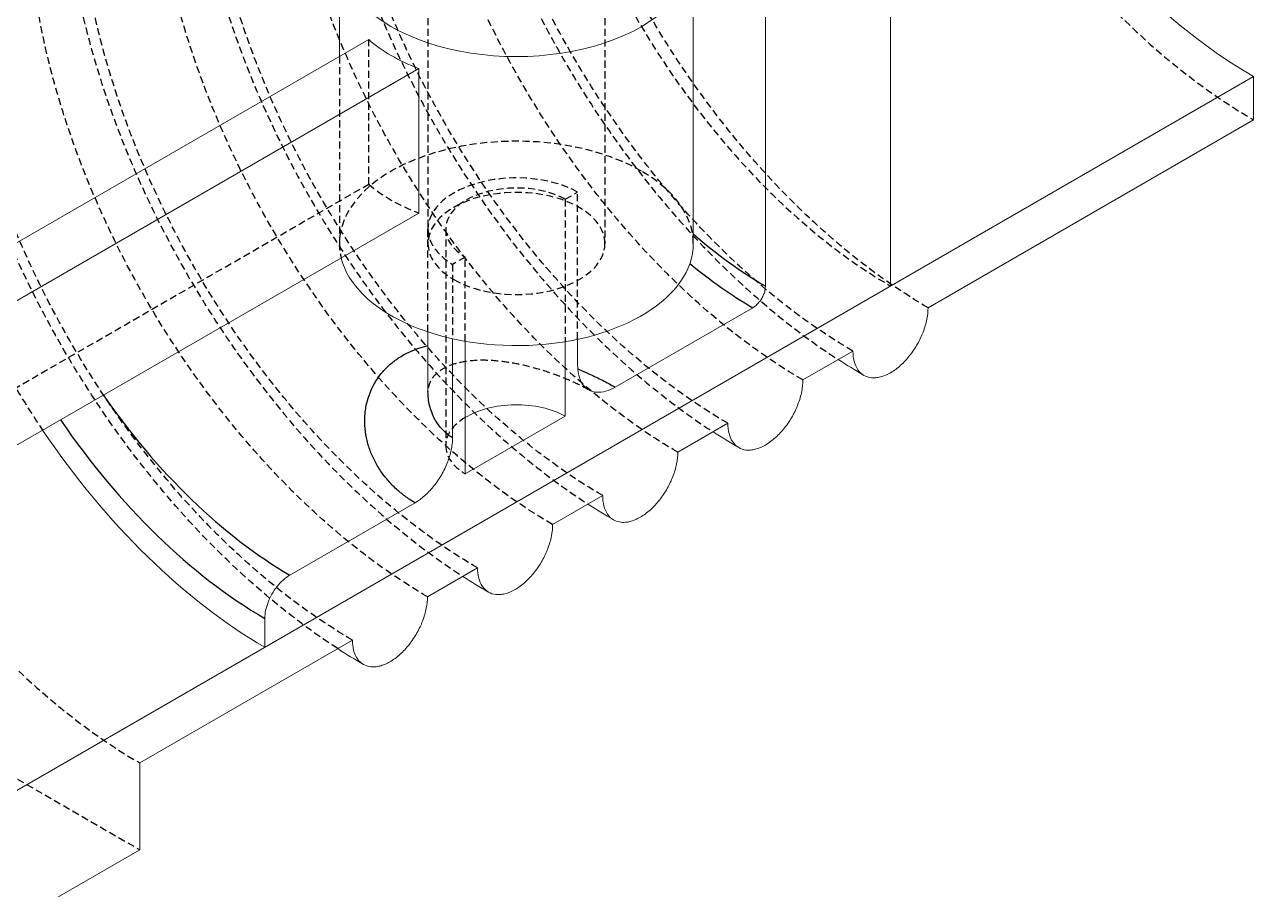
# Model space of a CAD drawing. Extents: x -71 to 112, y -98 to 102.
# Drawn here: x 42.9 to 112.4, y -30.8 to 18.1 of the extents above; entities that cross this region are included whole.
import ezdxf

# ---------------------------------------------------------------- set-up
doc = ezdxf.new("R2010")
doc.units = 0
doc.linetypes.add('Dash', pattern=[0.6, 0.4, -0.2])
doc.linetypes.add('Solid', pattern=[0])
doc.layers.add('HiddenOutline', color=7, linetype='Dash')
doc.layers.add('Inline', color=7, linetype='Solid')
doc.layers.add('Outline', color=7, linetype='Solid', lineweight=20)

msp = doc.modelspace()

# ---------------------------------------------------------------- linework, layer by layer
at = {"layer": 'HiddenOutline'}
for p, q in [((65.718, 22.041), (65.718, 5.711)), ((75.718, 22.041), (75.718, 5.711)), ((62.368, 9.064), (62.368, 17.229)), ((60.711, 16.272), (60.711, 5.715)), ((-8.615, -31.918), (62.368, 9.064)), ((73.475, 8.209), (74.175, 8.614)), ((74.175, 0.299), (74.175, 8.614)), ((73.475, 8.209), (73.475, 0.167)), ((65.718, 0.713), (65.718, 6.528)), ((66.718, 6.536), (66.718, -5.711)), ((67.819, 4.944), (67.105, 4.532)), ((67.819, 0.189), (67.819, 4.944)), ((67.105, 4.532), (67.105, 0.33)), ((21.213, -12.247), (49.427, -28.537))]:
    msp.add_line(p, q, dxfattribs=at)
for centre, major_axis, start_param, end_param in [((112.43, 38.784), (16, -27.713), 3.141593, 5.494662), ((91.924, 26.944), (14.5, -25.115), 3.141593, 5.494339), ((49.497, 2.449), (16, -27.713), 3.141593, 5.494662), ((70.711, 5.715), (-10, 0), 3.926991, 6.283185), ((70.711, 5.715), (-10, 0), 3.141593, 3.926991), ((70.711, 12.247), (-10, 0), 0.58404, 0.986756), ((70.718, 6.528), (-5, 0), 3.948993, 6.283185), ((70.718, 5.711), (5, 0), 0, 3.141593), ((70.718, 6.536), (-4, 0), 3.951993, 6.283185), ((70.718, 6.528), (-5, 0), 0, 0.763396), ((70.718, 6.536), (-4, 0), 0, 0.760396), ((70.711, 5.715), (-10, 0), 0, 0.141897), ((70.718, 5.711), (5, 0), 3.141593, 3.926991), ((70.718, 5.711), (5, 0), 3.926991, 6.283185), ((56.569, 6.532), (14.5, -25.115), 4.491141, 4.834608), ((70.718, -5.711), (-4, 0), 5.52279, 6.283185), ((70.718, -5.711), (-4, 0), 0, 0.760396)]:
    msp.add_ellipse(centre, major_axis=major_axis, ratio=0.57735, start_param=start_param, end_param=end_param, dxfattribs=at)
for points, knots in [([(93.974, 2.082), (92.589, 2.887), (91.203, 3.84), (88.478, 6.008), (87.14, 7.223), (84.556, 9.874), (83.31, 11.311), (80.953, 14.357), (79.842, 15.967), (77.7, 19.455), (76.684, 21.345), (74.899, 25.19), (74.129, 27.145), (72.864, 31.043), (72.369, 32.986), (71.849, 35.833), (71.712, 36.771), (71.514, 38.615), (71.453, 39.521), (71.405, 41.291), (71.419, 42.156), (71.523, 43.837), (71.613, 44.652), (71.867, 46.225), (72.031, 46.982), (72.432, 48.432), (72.67, 49.124), (73.215, 50.436), (73.522, 51.056), (74.205, 52.218), (74.581, 52.759), (75.395, 53.758), (75.834, 54.215), (76.772, 55.042), (77.27, 55.411), (77.878, 55.784), (77.961, 55.834), (78.045, 55.882)], [0.000995, 0.000995, 0.000995, 0.000995, 0.0595006, 0.0595006, 0.1180062, 0.1180062, 0.1765118, 0.1765118, 0.2350174, 0.2350174, 0.298765, 0.298765, 0.3625126, 0.3625126, 0.4262602, 0.4262602, 0.4581341, 0.4581341, 0.4900079, 0.4900079, 0.5218816, 0.5218816, 0.5537553, 0.5537553, 0.585629, 0.585629, 0.6175027, 0.6175027, 0.6493764, 0.6493764, 0.6812502, 0.6812502, 0.7131239, 0.7131239, 0.7449976, 0.7449976, 0.7499984, 0.7499984, 0.7499984, 0.7499984]), ([(71.197, 54.68), (70.531, 53.968), (69.931, 53.182), (69.4, 52.334), (68.526, 50.939), (67.837, 49.376), (67.335, 47.687), (66.686, 45.506), (66.345, 43.111), (66.301, 40.574), (66.274, 39.017), (66.359, 37.407), (66.553, 35.76), (66.746, 34.114), (67.048, 32.432), (67.454, 30.733), (68.029, 28.323), (68.814, 25.879), (69.786, 23.463), (70.759, 21.048), (71.919, 18.66), (73.237, 16.362), (74.206, 14.671), (75.261, 13.028), (76.385, 11.456), (77.51, 9.885), (78.706, 8.384), (79.955, 6.976), (81.343, 5.412), (82.797, 3.962), (84.295, 2.651), (85.794, 1.34), (87.336, 0.167), (88.9, -0.848)], [0.0539993, 0.0539993, 0.0539993, 0.0539993, 0.091743, 0.091743, 0.091743, 0.1834861, 0.1834861, 0.1834861, 0.3019188, 0.3019188, 0.3019188, 0.3746117, 0.3746117, 0.3746117, 0.4473046, 0.4473046, 0.4473046, 0.5504897, 0.5504897, 0.5504897, 0.6536748, 0.6536748, 0.6536748, 0.7295848, 0.7295848, 0.7295848, 0.8054947, 0.8054947, 0.8054947, 0.8897668, 0.8897668, 0.8897668, 0.9740389, 0.9740389, 0.9740389, 0.9740389]), ([(89.732, -0.367), (88.346, 0.438), (86.96, 1.391), (84.236, 3.558), (82.897, 4.773), (80.313, 7.425), (79.068, 8.861), (76.711, 11.908), (75.599, 13.518), (73.457, 17.005), (72.442, 18.895), (70.656, 22.74), (69.886, 24.696), (68.621, 28.594), (68.127, 30.537), (67.606, 33.384), (67.47, 34.322), (67.272, 36.165), (67.21, 37.071), (67.163, 38.842), (67.177, 39.707), (67.28, 41.387), (67.37, 42.202), (67.624, 43.775), (67.788, 44.533), (68.19, 45.983), (68.427, 46.675), (68.972, 47.987), (69.28, 48.607), (69.963, 49.768), (70.338, 50.309), (71.153, 51.308), (71.592, 51.766), (72.529, 52.592), (73.028, 52.961), (73.636, 53.335), (73.719, 53.384), (73.803, 53.432)], [0.000995, 0.000995, 0.000995, 0.000995, 0.0595006, 0.0595006, 0.1180062, 0.1180062, 0.1765118, 0.1765118, 0.2350174, 0.2350174, 0.298765, 0.298765, 0.3625126, 0.3625126, 0.4262602, 0.4262602, 0.4581341, 0.4581341, 0.4900079, 0.4900079, 0.5218816, 0.5218816, 0.5537553, 0.5537553, 0.585629, 0.585629, 0.6175027, 0.6175027, 0.6493764, 0.6493764, 0.6812502, 0.6812502, 0.7131239, 0.7131239, 0.7449976, 0.7449976, 0.7499984, 0.7499984, 0.7499984, 0.7499984]), ([(86.903, -2), (85.517, -1.195), (84.132, -0.242), (81.407, 1.925), (80.069, 3.14), (77.485, 5.792), (76.239, 7.228), (73.882, 10.275), (72.771, 11.885), (70.629, 15.372), (69.613, 17.262), (67.828, 21.107), (67.058, 23.063), (65.793, 26.961), (65.298, 28.904), (64.778, 31.751), (64.641, 32.689), (64.443, 34.532), (64.382, 35.438), (64.334, 37.209), (64.348, 38.074), (64.452, 39.754), (64.542, 40.569), (64.796, 42.142), (64.96, 42.9), (65.361, 44.35), (65.598, 45.042), (66.143, 46.354), (66.451, 46.974), (67.134, 48.135), (67.51, 48.676), (68.324, 49.675), (68.763, 50.133), (69.701, 50.959), (70.199, 51.328), (70.807, 51.702), (70.89, 51.751), (70.974, 51.799)], [0.000995, 0.000995, 0.000995, 0.000995, 0.0595006, 0.0595006, 0.1180062, 0.1180062, 0.1765118, 0.1765118, 0.2350174, 0.2350174, 0.298765, 0.298765, 0.3625126, 0.3625126, 0.4262602, 0.4262602, 0.4581341, 0.4581341, 0.4900079, 0.4900079, 0.5218816, 0.5218816, 0.5537553, 0.5537553, 0.585629, 0.585629, 0.6175027, 0.6175027, 0.6493764, 0.6493764, 0.6812502, 0.6812502, 0.7131239, 0.7131239, 0.7449976, 0.7449976, 0.7499984, 0.7499984, 0.7499984, 0.7499984]), ([(64.125, 50.598), (63.46, 49.885), (62.86, 49.099), (62.329, 48.251), (61.455, 46.856), (60.766, 45.294), (60.264, 43.604), (59.615, 41.423), (59.274, 39.029), (59.23, 36.492), (59.203, 34.935), (59.288, 33.324), (59.482, 31.678), (59.675, 30.031), (59.977, 28.349), (60.382, 26.651), (60.958, 24.24), (61.743, 21.797), (62.715, 19.381), (63.688, 16.965), (64.848, 14.578), (66.166, 12.279), (67.135, 10.588), (68.189, 8.945), (69.314, 7.374), (70.439, 5.802), (71.635, 4.302), (72.884, 2.893), (74.272, 1.33), (75.726, -0.12), (77.224, -1.431), (78.723, -2.743), (80.265, -3.916), (81.829, -4.93)], [0.0539993, 0.0539993, 0.0539993, 0.0539993, 0.091743, 0.091743, 0.091743, 0.1834861, 0.1834861, 0.1834861, 0.3019188, 0.3019188, 0.3019188, 0.3746117, 0.3746117, 0.3746117, 0.4473046, 0.4473046, 0.4473046, 0.5504897, 0.5504897, 0.5504897, 0.6536748, 0.6536748, 0.6536748, 0.7295848, 0.7295848, 0.7295848, 0.8054947, 0.8054947, 0.8054947, 0.8897668, 0.8897668, 0.8897668, 0.9740389, 0.9740389, 0.9740389, 0.9740389]), ([(82.661, -4.45), (81.275, -3.645), (79.889, -2.692), (77.165, -0.524), (75.826, 0.691), (73.242, 3.342), (71.997, 4.779), (69.64, 7.825), (68.528, 9.435), (66.386, 12.923), (65.371, 14.813), (63.585, 18.658), (62.815, 20.613), (61.55, 24.511), (61.056, 26.454), (60.535, 29.301), (60.399, 30.239), (60.201, 32.083), (60.139, 32.989), (60.092, 34.759), (60.106, 35.624), (60.209, 37.305), (60.299, 38.12), (60.553, 39.693), (60.717, 40.451), (61.119, 41.9), (61.356, 42.592), (61.901, 43.904), (62.209, 44.524), (62.892, 45.686), (63.267, 46.227), (64.082, 47.226), (64.521, 47.683), (65.458, 48.51), (65.957, 48.879), (66.565, 49.252), (66.648, 49.302), (66.731, 49.35)], [0.000995, 0.000995, 0.000995, 0.000995, 0.0595006, 0.0595006, 0.1180062, 0.1180062, 0.1765118, 0.1765118, 0.2350174, 0.2350174, 0.298765, 0.298765, 0.3625126, 0.3625126, 0.4262602, 0.4262602, 0.4581341, 0.4581341, 0.4900079, 0.4900079, 0.5218816, 0.5218816, 0.5537553, 0.5537553, 0.585629, 0.585629, 0.6175027, 0.6175027, 0.6493764, 0.6493764, 0.6812502, 0.6812502, 0.7131239, 0.7131239, 0.7449976, 0.7449976, 0.7499984, 0.7499984, 0.7499984, 0.7499984]), ([(79.832, -6.083), (78.446, -5.278), (77.06, -4.325), (74.336, -2.157), (72.998, -0.942), (70.414, 1.709), (69.168, 3.146), (66.811, 6.192), (65.7, 7.802), (63.558, 11.29), (62.542, 13.18), (60.757, 17.025), (59.987, 18.98), (58.722, 22.878), (58.227, 24.821), (57.707, 27.668), (57.57, 28.606), (57.372, 30.45), (57.311, 31.356), (57.263, 33.126), (57.277, 33.991), (57.381, 35.672), (57.471, 36.487), (57.724, 38.06), (57.889, 38.818), (58.29, 40.267), (58.527, 40.959), (59.072, 42.271), (59.38, 42.891), (60.063, 44.053), (60.439, 44.594), (61.253, 45.593), (61.692, 46.05), (62.63, 46.877), (63.128, 47.246), (63.736, 47.619), (63.819, 47.669), (63.903, 47.717)], [0.000995, 0.000995, 0.000995, 0.000995, 0.0595006, 0.0595006, 0.1180062, 0.1180062, 0.1765118, 0.1765118, 0.2350174, 0.2350174, 0.298765, 0.298765, 0.3625126, 0.3625126, 0.4262602, 0.4262602, 0.4581341, 0.4581341, 0.4900079, 0.4900079, 0.5218816, 0.5218816, 0.5537553, 0.5537553, 0.585629, 0.585629, 0.6175027, 0.6175027, 0.6493764, 0.6493764, 0.6812502, 0.6812502, 0.7131239, 0.7131239, 0.7449976, 0.7449976, 0.7499984, 0.7499984, 0.7499984, 0.7499984]), ([(57.054, 46.515), (56.389, 45.803), (55.789, 45.017), (55.258, 44.169), (54.383, 42.774), (53.695, 41.211), (53.193, 39.522), (52.544, 37.341), (52.203, 34.946), (52.159, 32.409), (52.132, 30.852), (52.217, 29.242), (52.411, 27.595), (52.604, 25.949), (52.906, 24.267), (53.311, 22.568), (53.887, 20.158), (54.672, 17.714), (55.644, 15.298), (56.616, 12.883), (57.777, 10.495), (59.095, 8.197), (60.064, 6.506), (61.118, 4.863), (62.243, 3.291), (63.368, 1.72), (64.564, 0.219), (65.813, -1.189), (67.2, -2.753), (68.655, -4.202), (70.153, -5.514), (71.651, -6.825), (73.194, -7.998), (74.758, -9.013)], [0.0539993, 0.0539993, 0.0539993, 0.0539993, 0.091743, 0.091743, 0.091743, 0.1834861, 0.1834861, 0.1834861, 0.3019188, 0.3019188, 0.3019188, 0.3746117, 0.3746117, 0.3746117, 0.4473046, 0.4473046, 0.4473046, 0.5504897, 0.5504897, 0.5504897, 0.6536748, 0.6536748, 0.6536748, 0.7295848, 0.7295848, 0.7295848, 0.8054947, 0.8054947, 0.8054947, 0.8897668, 0.8897668, 0.8897668, 0.9740389, 0.9740389, 0.9740389, 0.9740389]), ([(75.59, -8.532), (74.204, -7.727), (72.818, -6.774), (70.094, -4.607), (68.755, -3.392), (66.171, -0.74), (64.926, 0.696), (62.568, 3.743), (61.457, 5.353), (59.315, 8.84), (58.3, 10.73), (56.514, 14.575), (55.744, 16.531), (54.479, 20.429), (53.985, 22.372), (53.464, 25.219), (53.328, 26.157), (53.129, 28), (53.068, 28.906), (53.02, 30.677), (53.035, 31.542), (53.138, 33.222), (53.228, 34.037), (53.482, 35.61), (53.646, 36.368), (54.048, 37.818), (54.285, 38.51), (54.83, 39.822), (55.138, 40.442), (55.821, 41.603), (56.196, 42.144), (57.01, 43.143), (57.45, 43.601), (58.387, 44.427), (58.886, 44.796), (59.494, 45.17), (59.577, 45.219), (59.66, 45.267)], [0.000995, 0.000995, 0.000995, 0.000995, 0.0595006, 0.0595006, 0.1180062, 0.1180062, 0.1765118, 0.1765118, 0.2350174, 0.2350174, 0.298765, 0.298765, 0.3625126, 0.3625126, 0.4262602, 0.4262602, 0.4581341, 0.4581341, 0.4900079, 0.4900079, 0.5218816, 0.5218816, 0.5537553, 0.5537553, 0.585629, 0.585629, 0.6175027, 0.6175027, 0.6493764, 0.6493764, 0.6812502, 0.6812502, 0.7131239, 0.7131239, 0.7449976, 0.7449976, 0.7499984, 0.7499984, 0.7499984, 0.7499984]), ([(72.761, -10.165), (71.375, -9.36), (69.989, -8.407), (67.265, -6.24), (65.927, -5.025), (63.343, -2.373), (62.097, -0.937), (59.74, 2.11), (58.629, 3.72), (56.486, 7.207), (55.471, 9.097), (53.686, 12.942), (52.915, 14.898), (51.651, 18.796), (51.156, 20.739), (50.636, 23.586), (50.499, 24.524), (50.301, 26.367), (50.239, 27.273), (50.192, 29.044), (50.206, 29.909), (50.31, 31.589), (50.399, 32.404), (50.653, 33.977), (50.818, 34.735), (51.219, 36.185), (51.456, 36.877), (52.001, 38.189), (52.309, 38.809), (52.992, 39.97), (53.368, 40.511), (54.182, 41.51), (54.621, 41.968), (55.559, 42.794), (56.057, 43.163), (56.665, 43.537), (56.748, 43.586), (56.832, 43.634)], [0.000995, 0.000995, 0.000995, 0.000995, 0.0595006, 0.0595006, 0.1180062, 0.1180062, 0.1765118, 0.1765118, 0.2350174, 0.2350174, 0.298765, 0.298765, 0.3625126, 0.3625126, 0.4262602, 0.4262602, 0.4581341, 0.4581341, 0.4900079, 0.4900079, 0.5218816, 0.5218816, 0.5537553, 0.5537553, 0.585629, 0.585629, 0.6175027, 0.6175027, 0.6493764, 0.6493764, 0.6812502, 0.6812502, 0.7131239, 0.7131239, 0.7449976, 0.7449976, 0.7499984, 0.7499984, 0.7499984, 0.7499984]), ([(49.983, 42.433), (49.318, 41.72), (48.718, 40.934), (48.187, 40.086), (47.312, 38.691), (46.624, 37.129), (46.122, 35.439), (45.473, 33.258), (45.132, 30.864), (45.088, 28.327), (45.061, 26.77), (45.146, 25.159), (45.34, 23.513), (45.533, 21.866), (45.835, 20.184), (46.24, 18.486), (46.816, 16.075), (47.6, 13.632), (48.573, 11.216), (49.545, 8.8), (50.706, 6.413), (52.023, 4.114), (52.993, 2.423), (54.047, 0.78), (55.172, -0.791), (56.297, -2.363), (57.492, -3.863), (58.742, -5.272), (60.129, -6.835), (61.584, -8.285), (63.082, -9.596), (64.58, -10.908), (66.123, -12.081), (67.687, -13.095)], [0.0539993, 0.0539993, 0.0539993, 0.0539993, 0.091743, 0.091743, 0.091743, 0.1834861, 0.1834861, 0.1834861, 0.3019188, 0.3019188, 0.3019188, 0.3746117, 0.3746117, 0.3746117, 0.4473046, 0.4473046, 0.4473046, 0.5504897, 0.5504897, 0.5504897, 0.6536748, 0.6536748, 0.6536748, 0.7295848, 0.7295848, 0.7295848, 0.8054947, 0.8054947, 0.8054947, 0.8897668, 0.8897668, 0.8897668, 0.9740389, 0.9740389, 0.9740389, 0.9740389]), ([(68.519, -12.615), (67.133, -11.81), (65.747, -10.857), (63.023, -8.689), (61.684, -7.474), (59.1, -4.823), (57.855, -3.386), (55.497, -0.34), (54.386, 1.27), (52.244, 4.758), (51.229, 6.648), (49.443, 10.493), (48.673, 12.448), (47.408, 16.346), (46.913, 18.289), (46.393, 21.136), (46.257, 22.074), (46.058, 23.918), (45.997, 24.824), (45.949, 26.594), (45.963, 27.459), (46.067, 29.14), (46.157, 29.955), (46.411, 31.528), (46.575, 32.286), (46.976, 33.735), (47.214, 34.427), (47.759, 35.739), (48.066, 36.359), (48.75, 37.521), (49.125, 38.062), (49.939, 39.061), (50.379, 39.518), (51.316, 40.345), (51.815, 40.714), (52.422, 41.087), (52.506, 41.137), (52.589, 41.185)], [0.000995, 0.000995, 0.000995, 0.000995, 0.0595006, 0.0595006, 0.1180062, 0.1180062, 0.1765118, 0.1765118, 0.2350174, 0.2350174, 0.298765, 0.298765, 0.3625126, 0.3625126, 0.4262602, 0.4262602, 0.4581341, 0.4581341, 0.4900079, 0.4900079, 0.5218816, 0.5218816, 0.5537553, 0.5537553, 0.585629, 0.585629, 0.6175027, 0.6175027, 0.6493764, 0.6493764, 0.6812502, 0.6812502, 0.7131239, 0.7131239, 0.7449976, 0.7449976, 0.7499984, 0.7499984, 0.7499984, 0.7499984]), ([(60.616, -17.178), (59.058, -16.167), (57.522, -15), (56.029, -13.695), (54.536, -12.39), (53.087, -10.947), (51.704, -9.392), (50.459, -7.991), (49.267, -6.498), (48.145, -4.935), (47.023, -3.371), (45.97, -1.737), (45.002, -0.054), (43.167, 3.132), (41.637, 6.492), (40.488, 9.861), (39.629, 12.376), (38.982, 14.895), (38.566, 17.355), (38.15, 19.814), (37.965, 22.213), (38.022, 24.494), (38.083, 26.931), (38.421, 29.233), (39.045, 31.338), (39.549, 33.039), (40.241, 34.611), (41.122, 36.014), (41.569, 36.726), (42.064, 37.394), (42.606, 38.011), (43.147, 38.629), (43.735, 39.196), (44.365, 39.706)], [0.0235515, 0.0235515, 0.0235515, 0.0235515, 0.0996952, 0.0996952, 0.0996952, 0.1758389, 0.1758389, 0.1758389, 0.2444257, 0.2444257, 0.2444257, 0.3130126, 0.3130126, 0.3130126, 0.4429124, 0.4429124, 0.4429124, 0.5398648, 0.5398648, 0.5398648, 0.6368173, 0.6368173, 0.6368173, 0.7404183, 0.7404183, 0.7404183, 0.8241611, 0.8241611, 0.8241611, 0.8850255, 0.8850255, 0.8850255, 0.9458899, 0.9458899, 0.9458899, 0.9458899]), ([(65.69, -14.248), (64.304, -13.443), (62.918, -12.49), (60.194, -10.322), (58.856, -9.107), (56.272, -6.456), (55.026, -5.019), (52.669, -1.973), (51.558, -0.363), (49.415, 3.125), (48.4, 5.015), (46.615, 8.86), (45.844, 10.815), (44.58, 14.713), (44.085, 16.656), (43.565, 19.503), (43.428, 20.441), (43.23, 22.285), (43.168, 23.191), (43.121, 24.961), (43.135, 25.826), (43.239, 27.507), (43.328, 28.322), (43.582, 29.895), (43.747, 30.653), (44.148, 32.102), (44.385, 32.794), (44.93, 34.106), (45.238, 34.726), (45.921, 35.888), (46.297, 36.429), (47.111, 37.428), (47.55, 37.885), (48.488, 38.712), (48.986, 39.081), (49.594, 39.454), (49.677, 39.504), (49.761, 39.552)], [0.000995, 0.000995, 0.000995, 0.000995, 0.0595006, 0.0595006, 0.1180062, 0.1180062, 0.1765118, 0.1765118, 0.2350174, 0.2350174, 0.298765, 0.298765, 0.3625126, 0.3625126, 0.4262602, 0.4262602, 0.4581341, 0.4581341, 0.4900079, 0.4900079, 0.5218816, 0.5218816, 0.5537553, 0.5537553, 0.585629, 0.585629, 0.6175027, 0.6175027, 0.6493764, 0.6493764, 0.6812502, 0.6812502, 0.7131239, 0.7131239, 0.7449976, 0.7449976, 0.7499984, 0.7499984, 0.7499984, 0.7499984]), ([(61.448, -16.697), (60.062, -15.892), (58.676, -14.939), (55.951, -12.772), (54.613, -11.557), (52.029, -8.905), (50.783, -7.469), (48.426, -4.422), (47.315, -2.812), (45.173, 0.675), (44.157, 2.565), (42.372, 6.41), (41.602, 8.366), (40.337, 12.264), (39.842, 14.207), (39.322, 17.054), (39.185, 17.992), (38.987, 19.835), (38.926, 20.741), (38.878, 22.512), (38.892, 23.377), (38.996, 25.057), (39.086, 25.872), (39.34, 27.445), (39.504, 28.203), (39.905, 29.653), (40.143, 30.345), (40.688, 31.657), (40.995, 32.277), (41.679, 33.438), (42.054, 33.98), (42.868, 34.978), (43.307, 35.436), (44.245, 36.262), (44.743, 36.631), (45.351, 37.005), (45.435, 37.054), (45.518, 37.103)], [0.000995, 0.000995, 0.000995, 0.000995, 0.0595006, 0.0595006, 0.1180062, 0.1180062, 0.1765118, 0.1765118, 0.2350174, 0.2350174, 0.298765, 0.298765, 0.3625126, 0.3625126, 0.4262602, 0.4262602, 0.4581341, 0.4581341, 0.4900079, 0.4900079, 0.5218816, 0.5218816, 0.5537553, 0.5537553, 0.585629, 0.585629, 0.6175027, 0.6175027, 0.6493764, 0.6493764, 0.6812502, 0.6812502, 0.7131239, 0.7131239, 0.7449976, 0.7449976, 0.7499984, 0.7499984, 0.7499984, 0.7499984]), ([(74.804, -2.562), (74.654, -2.477), (74.493, -2.392), (74.323, -2.307), (74.153, -2.222), (73.972, -2.138), (73.783, -2.054), (73.454, -1.909), (73.107, -1.77), (72.741, -1.641), (72.396, -1.52), (72.038, -1.408), (71.673, -1.309), (71.308, -1.211), (70.937, -1.125), (70.564, -1.058), (70.232, -0.998), (69.9, -0.952), (69.573, -0.924), (69.247, -0.895), (68.926, -0.883), (68.619, -0.891), (68.222, -0.902), (67.845, -0.946), (67.516, -1.02), (67.187, -1.093), (66.905, -1.196), (66.68, -1.311), (66.511, -1.397), (66.372, -1.49), (66.26, -1.583), (66.147, -1.676), (66.061, -1.769), (65.991, -1.862), (65.896, -1.987), (65.832, -2.112), (65.788, -2.241), (65.741, -2.378), (65.718, -2.519), (65.718, -2.661)], [0, 0, 0, 0, 0.062001, 0.062001, 0.062001, 0.124001, 0.124001, 0.124001, 0.248002, 0.248002, 0.248002, 0.310003, 0.310003, 0.310003, 0.372003, 0.372003, 0.372003, 0.434004, 0.434004, 0.434004, 0.496004, 0.496004, 0.496004, 0.558005, 0.558005, 0.558005, 0.620006, 0.620006, 0.620006, 0.682006, 0.682006, 0.682006, 0.744007, 0.744007, 0.744007, 0.868008, 0.868008, 0.868008, 1, 1, 1, 1])]:
    msp.add_open_spline(points, degree=3, knots=knots, dxfattribs=at)
at = {"layer": 'Inline'}
for centre, major_axis, start_param, end_param in [((84.853, 22.862), (12, -20.785), 5.251219, 5.49362), ((84.146, 22.454), (12.5, -21.651), 5.290832, 5.493787), ((57.983, 7.348), (12.5, -21.651), 4.854286, 5.493787), ((56.569, 6.532), (13.5, -23.383), 4.843712, 5.494083)]:
    msp.add_ellipse(centre, major_axis=major_axis, ratio=0.57735, start_param=start_param, end_param=end_param, dxfattribs=at)
for points, knots in [([(64.984, -8.94), (64.786, -8.823), (64.599, -8.698), (64.25, -8.44), (64.088, -8.306), (63.755, -8.003), (63.59, -7.832), (63.292, -7.487), (63.159, -7.313), (62.905, -6.938), (62.788, -6.737), (62.585, -6.334), (62.499, -6.131), (62.349, -5.705), (62.287, -5.483), (62.196, -5.034), (62.166, -4.807), (62.141, -4.35), (62.144, -4.12), (62.189, -3.652), (62.23, -3.413), (62.349, -2.973), (62.417, -2.774), (62.553, -2.466), (62.604, -2.362), (62.72, -2.15), (62.785, -2.042), (62.947, -1.802), (63.048, -1.669), (63.285, -1.396), (63.423, -1.256), (63.656, -1.054), (63.729, -0.994), (63.887, -0.875), (63.971, -0.815), (64.148, -0.699), (64.241, -0.642), (64.431, -0.535), (64.528, -0.485), (64.818, -0.346), (65.008, -0.269), (65.374, -0.142), (65.549, -0.091), (65.718, -0.049)], [0.0032516, 0.0032516, 0.0032516, 0.0032516, 0.0307919, 0.0307919, 0.0583322, 0.0583322, 0.0922197, 0.0922197, 0.1261073, 0.1261073, 0.1646178, 0.1646178, 0.2031283, 0.2031283, 0.2447065, 0.2447065, 0.2862846, 0.2862846, 0.3273979, 0.3273979, 0.3685113, 0.3685113, 0.401288, 0.401288, 0.4176764, 0.4176764, 0.4340648, 0.4340648, 0.453413, 0.453413, 0.4727613, 0.4727613, 0.4807762, 0.4807762, 0.488791, 0.488791, 0.4968059, 0.4968059, 0.5048208, 0.5048208, 0.5211164, 0.5211164, 0.537412, 0.537412, 0.537412, 0.537412]), ([(74.181, -1.366), (74.294, -1.414), (74.407, -1.464), (74.631, -1.564), (74.741, -1.614), (74.974, -1.723), (75.097, -1.781), (75.339, -1.899), (75.458, -1.959), (75.815, -2.142), (76.052, -2.27), (76.296, -2.409)], [0.90195728, 0.90195728, 0.90195728, 0.90195728, 0.91611688, 0.91611688, 0.93027648, 0.93027648, 0.94690166, 0.94690166, 0.96352684, 0.96352684, 0.9967772, 0.9967772, 0.9967772, 0.9967772]), ([(67.105, -5.265), (67.004, -5.203), (66.908, -5.135), (66.73, -4.992), (66.648, -4.917), (66.475, -4.741), (66.387, -4.637), (66.232, -4.426), (66.164, -4.317), (66.035, -4.083), (65.978, -3.957), (65.88, -3.7), (65.84, -3.57), (65.778, -3.312), (65.756, -3.184), (65.725, -2.925), (65.718, -2.794), (65.718, -2.661)], [0.0061215, 0.0061215, 0.0061215, 0.0061215, 0.0322268, 0.0322268, 0.0583322, 0.0583322, 0.0922197, 0.0922197, 0.1261073, 0.1261073, 0.1646178, 0.1646178, 0.2031283, 0.2031283, 0.2402483, 0.2402483, 0.2773683, 0.2773683, 0.2773683, 0.2773683])]:
    msp.add_open_spline(points, degree=3, knots=knots, dxfattribs=at)
at = {"layer": 'Outline'}
for p, q in [((91.853, 50.663), (91.853, 3.307)), ((84.782, 3.307), (84.782, 42.498)), ((60.711, 16.272), (60.711, 22.045)), ((80.711, 22.045), (80.711, 5.715)), ((33.827, 0.751), (62.368, 17.229)), ((34, -2.415), (65.197, 15.596)), ((65.197, 15.596), (65.197, 7.431)), ((42.002, -25.475), (112.359, 15.146)), ((112.359, 15.146), (112.359, 12.697)), ((112.359, 12.697), (93.974, 2.082)), ((65.197, 7.431), (34, -10.58)), ((91.853, 3.307), (56.498, -17.105)), ((76.296, -2.409), (84.075, 2.082)), ((65.718, 0.713), (65.718, -2.661)), ((67.105, 0.33), (67.105, -5.265)), ((67.819, -7.303), (67.819, 0.189)), ((73.475, -4.038), (73.475, 0.167)), ((74.175, 0.299), (74.175, -1.184)), ((89.732, -0.367), (86.903, -2)), ((73.475, -4.038), (67.819, -7.303)), ((82.661, -4.45), (79.832, -6.083)), ((64.984, -8.94), (57.912, -13.023)), ((75.59, -8.532), (72.761, -10.165)), ((68.519, -12.615), (65.69, -14.248)), ((56.498, -15.472), (56.498, -17.105)), ((61.448, -16.697), (49.427, -23.637)), ((49.427, -23.637), (49.427, -28.537)), ((49.427, -28.537), (42.356, -32.619))]:
    msp.add_line(p, q, dxfattribs=at)
for centre, major_axis, start_param, end_param in [((112.43, 38.784), (-14.5, 25.115), 0.78195, 2.352746), ((70.711, 22.045), (-10, 0), 0, 3.141593), ((70.711, 20.412), (-10, 0), 0.58404, 0.986756), ((70.711, 5.715), (-10, 0), 0.141897, 3.141593), ((70.718, -5.711), (-4, 0), 3.951993, 5.52279), ((56.569, 6.532), (14.5, -25.115), 4.834608, 5.494339)]:
    msp.add_ellipse(centre, major_axis=major_axis, ratio=0.57735, start_param=start_param, end_param=end_param, dxfattribs=at)
for points, knots in [([(84.075, 2.082), (84.138, 2.118), (84.2, 2.164), (84.317, 2.268), (84.372, 2.326), (84.479, 2.458), (84.53, 2.532), (84.616, 2.681), (84.652, 2.756), (84.716, 2.915), (84.741, 2.999), (84.774, 3.159), (84.782, 3.235), (84.782, 3.307)], [0, 0, 0, 0, 0.142778, 0.142778, 0.285556, 0.285556, 0.450626, 0.450626, 0.615696, 0.615696, 0.807848, 0.807848, 1, 1, 1, 1]), ([(93.974, 2.082), (93.974, 1.878), (93.952, 1.659), (93.861, 1.198), (93.791, 0.956), (93.611, 0.487), (93.506, 0.262), (93.252, -0.188), (93.103, -0.413), (92.78, -0.82), (92.609, -1.005), (92.335, -1.252), (92.241, -1.33), (92.049, -1.471), (91.951, -1.536), (91.853, -1.592)], [0, 0, 0, 0, 0.18634, 0.18634, 0.37268, 0.37268, 0.537762, 0.537762, 0.702845, 0.702845, 0.851422, 0.851422, 0.925711, 0.925711, 1, 1, 1, 1]), ([(89.732, -0.367), (89.732, -0.571), (89.754, -0.765), (89.845, -1.12), (89.915, -1.282), (90.1, -1.55), (90.213, -1.659), (90.351, -1.739)], [0, 0, 0, 0, 0.1863399, 0.1863399, 0.3726799, 0.3726799, 0.5479071, 0.5479071, 0.5479071, 0.5479071]), ([(74.804, -2.562), (74.668, -2.485), (74.552, -2.378), (74.37, -2.117), (74.3, -1.967), (74.227, -1.703), (74.207, -1.608), (74.182, -1.405), (74.175, -1.298), (74.175, -1.184)], [0.4954202, 0.4954202, 0.4954202, 0.4954202, 0.6733645, 0.6733645, 0.8366823, 0.8366823, 0.9183411, 0.9183411, 1, 1, 1, 1]), ([(86.903, -2), (86.903, -2.204), (86.881, -2.423), (86.79, -2.884), (86.72, -3.126), (86.54, -3.595), (86.435, -3.821), (86.181, -4.271), (86.032, -4.496), (85.709, -4.903), (85.538, -5.088), (85.264, -5.335), (85.169, -5.412), (84.977, -5.554), (84.88, -5.618), (84.782, -5.675)], [0, 0, 0, 0, 0.18634, 0.18634, 0.37268, 0.37268, 0.537762, 0.537762, 0.702845, 0.702845, 0.851422, 0.851422, 0.925711, 0.925711, 1, 1, 1, 1]), ([(90.351, -1.739), (90.473, -1.81), (90.614, -1.858), (90.85, -1.882), (90.931, -1.883), (91.1, -1.87), (91.189, -1.855), (91.371, -1.809), (91.466, -1.777), (91.658, -1.697), (91.755, -1.648), (91.853, -1.592)], [0.5479071, 0.5479071, 0.5479071, 0.5479071, 0.702845, 0.702845, 0.7771337, 0.7771337, 0.8514225, 0.8514225, 0.9257112, 0.9257112, 1, 1, 1, 1]), ([(76.296, -2.409), (76.114, -2.514), (75.933, -2.591), (75.586, -2.687), (75.421, -2.705), (75.096, -2.685), (74.94, -2.639), (74.804, -2.562)], [0, 0, 0, 0, 0.1580973, 0.1580973, 0.3161946, 0.3161946, 0.4954202, 0.4954202, 0.4954202, 0.4954202]), ([(82.661, -4.45), (82.661, -4.654), (82.683, -4.847), (82.774, -5.203), (82.844, -5.364), (83.029, -5.633), (83.142, -5.742), (83.28, -5.822)], [0, 0, 0, 0, 0.1863399, 0.1863399, 0.3726799, 0.3726799, 0.5479071, 0.5479071, 0.5479071, 0.5479071]), ([(64.984, -8.94), (65.165, -8.836), (65.346, -8.704), (65.693, -8.399), (65.859, -8.226), (66.183, -7.831), (66.339, -7.606), (66.611, -7.139), (66.727, -6.896), (66.867, -6.537), (66.906, -6.423), (66.975, -6.193), (67.005, -6.077), (67.053, -5.844), (67.072, -5.728), (67.098, -5.495), (67.105, -5.379), (67.105, -5.265)], [0, 0, 0, 0, 0.15809, 0.15809, 0.31618, 0.31618, 0.494515, 0.494515, 0.672851, 0.672851, 0.754638, 0.754638, 0.836426, 0.836426, 0.918213, 0.918213, 1, 1, 1, 1]), ([(79.832, -6.083), (79.832, -6.287), (79.81, -6.506), (79.719, -6.967), (79.649, -7.209), (79.469, -7.678), (79.364, -7.903), (79.11, -8.353), (78.961, -8.578), (78.638, -8.985), (78.467, -9.17), (78.193, -9.417), (78.098, -9.495), (77.906, -9.636), (77.809, -9.701), (77.711, -9.757)], [0, 0, 0, 0, 0.18634, 0.18634, 0.37268, 0.37268, 0.537762, 0.537762, 0.702845, 0.702845, 0.851422, 0.851422, 0.925711, 0.925711, 1, 1, 1, 1]), ([(83.28, -5.822), (83.402, -5.893), (83.543, -5.94), (83.779, -5.965), (83.86, -5.966), (84.029, -5.952), (84.118, -5.937), (84.3, -5.891), (84.395, -5.86), (84.587, -5.779), (84.684, -5.731), (84.782, -5.675)], [0.5479071, 0.5479071, 0.5479071, 0.5479071, 0.702845, 0.702845, 0.7771337, 0.7771337, 0.8514225, 0.8514225, 0.9257112, 0.9257112, 1, 1, 1, 1]), ([(75.59, -8.532), (75.59, -8.736), (75.612, -8.93), (75.703, -9.285), (75.773, -9.447), (75.958, -9.715), (76.071, -9.824), (76.209, -9.904)], [0, 0, 0, 0, 0.1863399, 0.1863399, 0.3726799, 0.3726799, 0.5479071, 0.5479071, 0.5479071, 0.5479071]), ([(72.761, -10.165), (72.761, -10.369), (72.739, -10.588), (72.648, -11.049), (72.578, -11.291), (72.398, -11.76), (72.293, -11.986), (72.039, -12.436), (71.89, -12.661), (71.567, -13.068), (71.396, -13.253), (71.122, -13.5), (71.027, -13.577), (70.835, -13.719), (70.738, -13.783), (70.64, -13.84)], [0, 0, 0, 0, 0.18634, 0.18634, 0.37268, 0.37268, 0.537762, 0.537762, 0.702845, 0.702845, 0.851422, 0.851422, 0.925711, 0.925711, 1, 1, 1, 1]), ([(76.209, -9.904), (76.331, -9.975), (76.471, -10.022), (76.708, -10.047), (76.789, -10.048), (76.958, -10.035), (77.047, -10.02), (77.229, -9.974), (77.324, -9.942), (77.516, -9.862), (77.613, -9.813), (77.711, -9.757)], [0.5479071, 0.5479071, 0.5479071, 0.5479071, 0.702845, 0.702845, 0.7771337, 0.7771337, 0.8514225, 0.8514225, 0.9257112, 0.9257112, 1, 1, 1, 1]), ([(56.498, -15.472), (56.498, -15.332), (56.514, -15.183), (56.576, -14.876), (56.622, -14.717), (56.741, -14.407), (56.812, -14.256), (56.981, -13.957), (57.079, -13.808), (57.293, -13.539), (57.406, -13.416), (57.589, -13.251), (57.652, -13.199), (57.781, -13.104), (57.846, -13.061), (57.912, -13.023)], [0, 0, 0, 0, 0.181215, 0.181215, 0.362431, 0.362431, 0.530671, 0.530671, 0.698912, 0.698912, 0.849456, 0.849456, 0.924728, 0.924728, 1, 1, 1, 1]), ([(68.519, -12.615), (68.519, -12.819), (68.541, -13.012), (68.632, -13.367), (68.702, -13.529), (68.887, -13.798), (69, -13.907), (69.138, -13.987)], [0, 0, 0, 0, 0.1863399, 0.1863399, 0.3726799, 0.3726799, 0.5479071, 0.5479071, 0.5479071, 0.5479071]), ([(69.138, -13.987), (69.259, -14.057), (69.4, -14.105), (69.637, -14.13), (69.718, -14.131), (69.887, -14.117), (69.975, -14.102), (70.158, -14.056), (70.253, -14.025), (70.445, -13.944), (70.542, -13.896), (70.64, -13.84)], [0.5479071, 0.5479071, 0.5479071, 0.5479071, 0.702845, 0.702845, 0.7771337, 0.7771337, 0.8514225, 0.8514225, 0.9257112, 0.9257112, 1, 1, 1, 1]), ([(65.69, -14.248), (65.69, -14.452), (65.668, -14.671), (65.577, -15.132), (65.507, -15.374), (65.327, -15.843), (65.222, -16.068), (64.968, -16.518), (64.819, -16.743), (64.496, -17.15), (64.325, -17.335), (64.051, -17.582), (63.956, -17.66), (63.764, -17.801), (63.667, -17.866), (63.569, -17.922)], [0, 0, 0, 0, 0.18634, 0.18634, 0.37268, 0.37268, 0.537762, 0.537762, 0.702845, 0.702845, 0.851422, 0.851422, 0.925711, 0.925711, 1, 1, 1, 1]), ([(61.448, -16.697), (61.448, -16.901), (61.47, -17.095), (61.561, -17.45), (61.631, -17.612), (61.816, -17.88), (61.929, -17.989), (62.067, -18.069)], [0, 0, 0, 0, 0.1863399, 0.1863399, 0.3726799, 0.3726799, 0.5479071, 0.5479071, 0.5479071, 0.5479071]), ([(62.067, -18.069), (62.188, -18.14), (62.329, -18.187), (62.566, -18.212), (62.647, -18.213), (62.816, -18.2), (62.904, -18.185), (63.087, -18.139), (63.182, -18.107), (63.374, -18.027), (63.471, -17.978), (63.569, -17.922)], [0.5479071, 0.5479071, 0.5479071, 0.5479071, 0.702845, 0.702845, 0.7771337, 0.7771337, 0.8514225, 0.8514225, 0.9257112, 0.9257112, 1, 1, 1, 1])]:
    msp.add_open_spline(points, degree=3, knots=knots, dxfattribs=at)
for points in [[(88.9, -0.848), (89.382, -1.16), (89.866, -1.457), (90.351, -1.739)], [(81.829, -4.93), (82.311, -5.243), (82.795, -5.54), (83.28, -5.822)], [(74.758, -9.013), (75.24, -9.325), (75.724, -9.622), (76.209, -9.904)], [(67.687, -13.095), (68.169, -13.408), (68.652, -13.705), (69.138, -13.987)], [(62.067, -18.069), (61.581, -17.787), (61.097, -17.49), (60.616, -17.178)]]:
    msp.add_open_spline(points, degree=3, dxfattribs=at)

doc.saveas('drawing.dxf')
